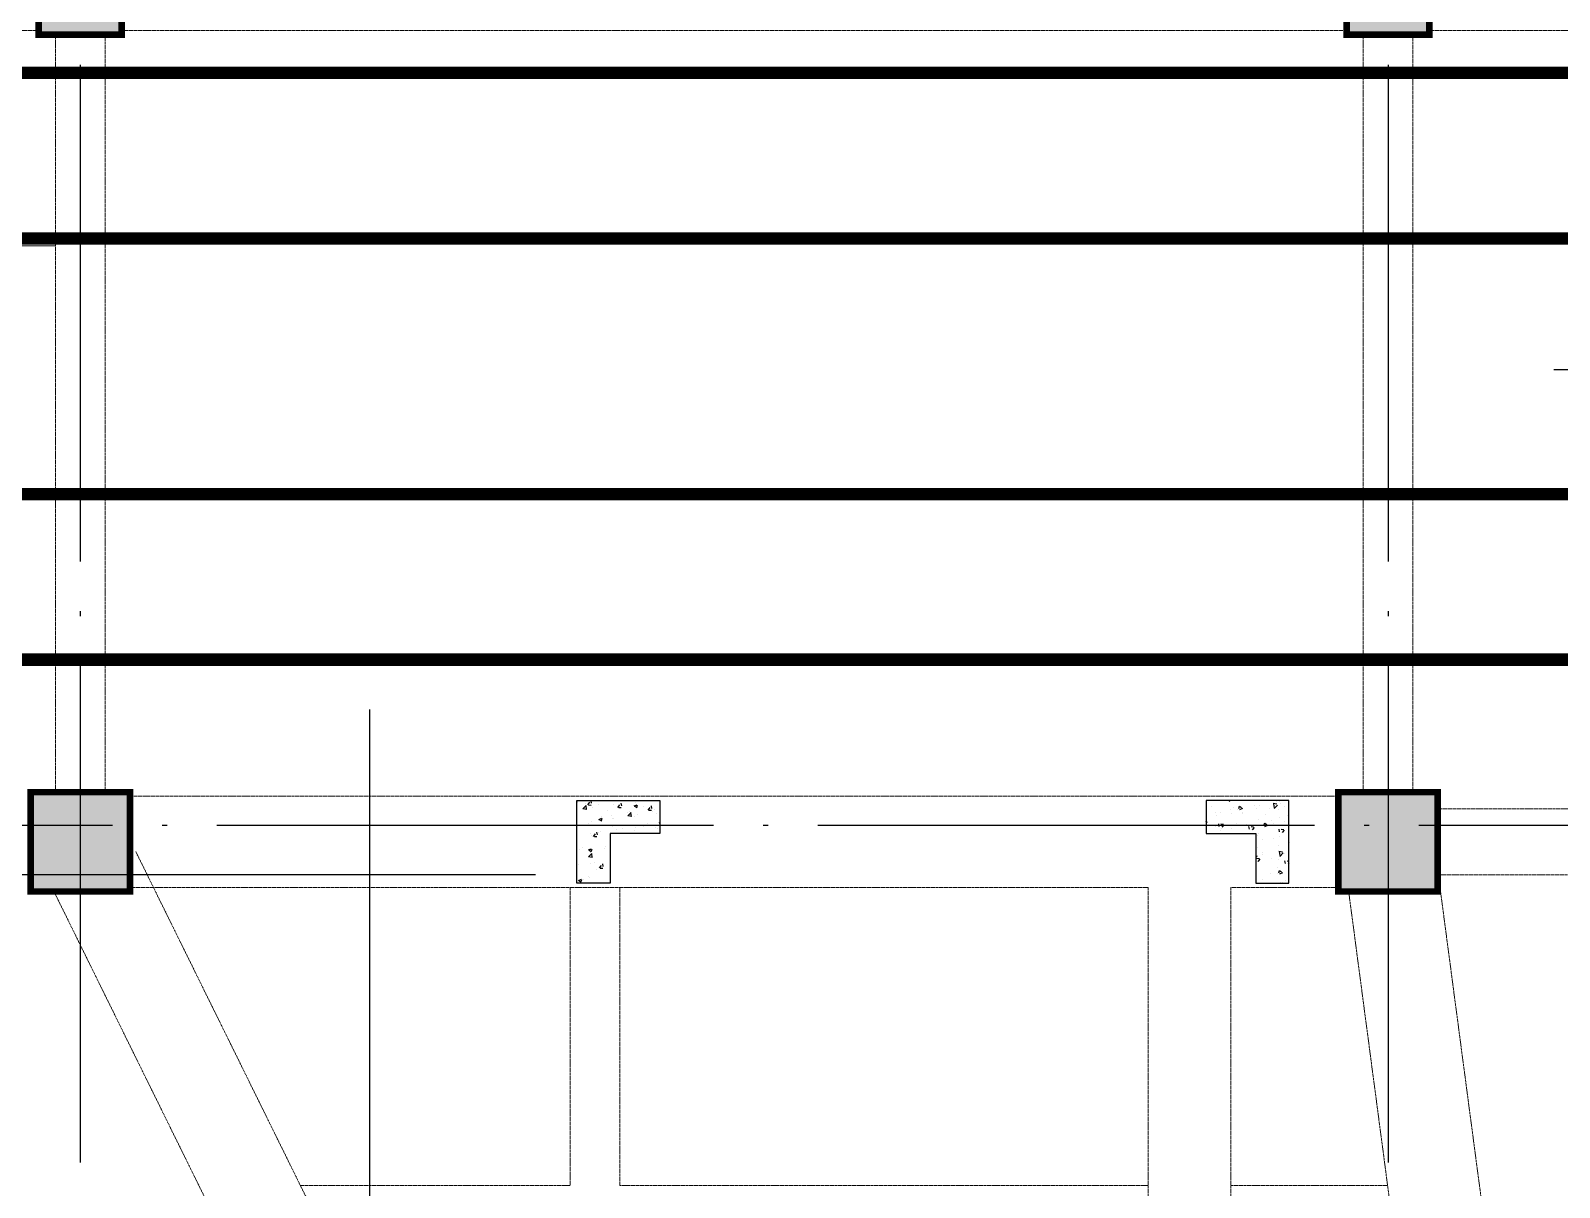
# Model space of a CAD drawing. Extents: x 290727 to 13733020, y 1731457 to 3643100.
# Drawn here: x 592112 to 601347, y 2156142 to 2163130 of the extents above; entities that cross this region are included whole.
import ezdxf

# ---------------------------------------------------------------- set-up
doc = ezdxf.new("R2010")
doc.units = 0
doc.header["$LTSCALE"] = 10
for name, pattern in [('DASHED', [0.75, 0.5, -0.25]), ('DOTE', [2.4200000000000004, 2, -0.2, 0.02, -0.2]), ('虚线', [750, 450, -300])]:
    doc.linetypes.add(name, pattern=pattern)
doc.layers.get('0').update_dxf_attribs({"linetype": 'CONTINUOUS'})
for name, color, linetype in [('BEAM_DASH', 144, 'DASHED'), ('COLU', 2, 'CONTINUOUS'), ('COLUMN', 9, 'CONTINUOUS'), ('DOTE', 8, 'DOTE'), ('DUCT-排烟管', 2, 'CONTINUOUS'), ('PUB_HATCH', 8, 'CONTINUOUS'), ('WALL', 255, 'CONTINUOUS'), ('作业图', 4, 'CONTINUOUS'), ('文字', 4, 'CONTINUOUS'), ('梁上柱', 40, 'CONTINUOUS')]:
    doc.layers.add(name, color=color, linetype=linetype)
doc.layers.add('板加腋边线', color=253, linetype='虚线', lineweight=18)
doc.layers.get('0').off()

# ---------------------------------------------------------------- blocks, each defined once
blk = doc.blocks.new('A$C55C93FC2')
at = {"layer": 'DOTE', "linetype": 'DOTE', "ltscale": 150}
for p, q in [((107484.1350579558, 127235.4713699026), (107484.1350579553, 12199.99773951061)), ((115384.1350579556, 127235.4713699026), (115384.1350579551, 12199.99773951061)), ((10299.45606850734, 31892.35001869779), (252290.8196143163, 31892.35001869872))]:
    blk.add_line(p, q, dxfattribs=at)
blk = doc.blocks.new('_FZH')
blk.add_lwpolyline([(-0.5, -0.5), (0.5, -0.5), (0.5, 0.5), (-0.5, 0.5)], close=True)
at = {"layer": 'PUB_HATCH'}
blk.add_solid([(-0.5, -0.5), (0.5, -0.5), (-0.5, 0.5), (0.5, 0.5)], dxfattribs=at)
blk = doc.blocks.new('车库建筑作业图')
at = {"layer": 'DOTE', "linetype": 'Continuous', "ltscale": 150}
for p, q in [((613462.3759408866, 2161079.787121513), (601312.3761731553, 2161079.787121539)), ((594162.3746723931, 2153679.786987269), (594162.3814583052, 2159029.767852966)), ((595162.3805070866, 2158029.767726154), (591400.5455471511, 2158029.76772615))]:
    blk.add_line(p, q, dxfattribs=at)
at = {"layer": 'COLUMN', "linetype": 'Continuous', "rotation": 270}
for p, xscale, yscale, zscale in [((592412.3761731306, 2163379.787121525), 550, 500, 500), ((600312.3761731305, 2163379.787121524), 550, 500, 500), ((592412.362968056, 2158229.767726208), 600, 600, 600), ((600312.3629680586, 2158229.767726208), 600, 600, 600)]:
    blk.add_blockref('_FZH', p, dxfattribs=dict(at, xscale=xscale, yscale=yscale, zscale=zscale))
at = {"layer": '文字', "linetype": 'Continuous'}
blk.add_blockref('A$C55C93FC2', (484928.2411151752, 2126437.437102827), dxfattribs=at)
blk = doc.blocks.new('A$C7FBF512A')
at = {"layer": 'DUCT-排烟管', "color": 0, "linetype": 'Continuous', "const_width": 75}
for points in [[(105217.4023322463, -103555.0717248712), (78219.8348855339, -103555.0717248712)], [(78219.8348855339, -104555.0717248712), (105217.4023322463, -104555.0717248712)], [(97088.57850534399, -106099.4089923562), (81239.39684583503, -106099.4089923552)], [(81239.39684583503, -107099.4089923552), (97088.57850534399, -107099.4089923562)]]:
    blk.add_lwpolyline(points, dxfattribs=at)
blk = doc.blocks.new('梁图-10.22')
at = {"layer": 'BEAM_DASH', "color": 0, "lineweight": 18}
for p, q in [((-1525974.479177306, 207357.8965630592), (-1518574.479177306, 207357.8965630592)), ((-1518474.479177306, 207332.8965630592), (-1518474.479177306, 202757.8965630536)), ((-1518174.479177306, 202757.8965630536), (-1518174.479177306, 207332.8965630592)), ((-1518074.479177306, 207357.8965630592), (-1510674.479177306, 207357.8965630592)), ((-1510574.479177306, 207332.8965630592), (-1510574.479177306, 202757.8965630536)), ((-1510274.479177306, 202757.8965630536), (-1510274.479177306, 207332.8965630592)), ((-1510174.479177306, 207357.8965630592), (-1502774.479177306, 207357.8965630592)), ((-1515213.983666888, 202732.9473442659), (-1518024.479177306, 202732.9014608148)), ((-1511774.038242242, 202732.9043755312), (-1515213.975742242, 202732.9473442812)), ((-1511121.007137361, 202732.8965630326), (-1511774.038387361, 202732.9043755326)), ((-1510724.479177306, 202732.8965630527), (-1511121.010427306, 202732.8965630527)), ((-1502774.479177306, 202657.8965630527), (-1510124.479177306, 202657.8965630527)), ((-1516919.335973055, 200229.5936845988), (-1517989.873912063, 202401.0953701204)), ((-1510124.479177306, 202287.1879673824), (-1509736.6721522, 199357.9512505592)), ((-1510124.479177306, 202257.8965630527), (-1502774.479177306, 202257.8965630527)), ((-1518483.183490566, 202157.8965630573), (-1517412.633966556, 199986.371378276)), ((-1518024.479177306, 202182.9014607468), (-1515214.005792725, 202182.9473438361)), ((-1515363.979177306, 202182.9448954086), (-1515363.979177306, 200382.9491453608)), ((-1515213.948212995, 202182.9473438994), (-1511874.041677306, 202182.9056246509)), ((-1515063.979177306, 200382.9454706539), (-1515063.979177306, 202182.9454706148)), ((-1511874.041677306, 202182.9056246509), (-1511874.041677306, 200107.9278755588)), ((-1511374.041677306, 202182.8995901621), (-1511121.013717252, 202182.8965630769)), ((-1511374.041677306, 200107.9278755588), (-1511374.041677306, 202182.8995901621)), ((-1511121.010427306, 202182.8965630573), (-1510724.479177306, 202182.8965630573)), ((-1510662.161202411, 202157.8965630573), (-1510274.354177306, 199228.6598462299)), ((-1515363.979177306, 200382.9491453608), (-1516994.948994337, 200382.9687282783)), ((-1511874.041677306, 200382.9056246895), (-1515063.979177306, 200382.9454706539)), ((-1511121.007137361, 200382.896563034), (-1511374.041677306, 200382.8995901975)), ((-1510427.164421006, 200382.8869426311), (-1511121.006614323, 200382.8965630271))]:
    blk.add_line(p, q, dxfattribs=at)
at = {"layer": 'COLU', "color": 0, "const_width": 40}
for points in [[(-1518074.479177306, 207882.8965630499), (-1518574.479177306, 207882.8965630499), (-1518574.479177306, 207332.8965630592), (-1518074.479177306, 207332.8965630592)], [(-1510174.479177306, 207882.8965630499), (-1510674.479177306, 207882.8965630499), (-1510674.479177306, 207332.8965630592), (-1510174.479177306, 207332.8965630592)], [(-1518024.479177306, 202757.8965630499), (-1518624.479177306, 202757.8965630499), (-1518624.479177306, 202157.8965630573), (-1518024.479177306, 202157.8965630573)], [(-1510124.479177306, 202757.8965630499), (-1510724.479177306, 202757.8965630499), (-1510724.479177306, 202157.8965630573), (-1510124.479177306, 202157.8965630573)]]:
    blk.add_lwpolyline(points, close=True, dxfattribs=at)
at = {"layer": 'WALL', "color": 0, "const_width": 40}
blk.add_lwpolyline([(-1460024.345654821, 191257.9512506798), (-1460024.050200275, 186057.9512507399), (-1463373.916677306, 186057.9512507399), (-1463373.916677306, 187907.9512507198), (-1463573.916677306, 187907.9512507198), (-1463573.916677306, 186057.9512507399), (-1470373.511187224, 186057.9512507399), (-1470373.916679582, 187957.9725921825), (-1470573.916675028, 187957.9299092568), (-1470573.511191778, 186057.9512507399), (-1477373.916677306, 186057.9512507399), (-1477373.916677306, 187957.9512507198), (-1477573.916677306, 187957.9512507198), (-1477573.916677306, 186057.9512507399), (-1480923.916677306, 186057.9512507399), (-1480923.916677306, 187957.9512507198), (-1481173.916677306, 187957.9512507198), (-1481173.916677306, 186057.9512507399), (-1481274.162101892, 186057.9512507399), (-1481274.104177353, 187956.9638254745), (-1481524.104177235, 187956.9714510874), (-1481524.162102009, 186057.9512507399), (-1484874.162102275, 186057.9512507399), (-1484874.104177353, 187957.1357007301), (-1485074.10417726, 187957.1418007091), (-1485074.162102368, 186057.9512507399), (-1491874.563007002, 186057.9512507399), (-1491874.041681072, 187957.5253688623), (-1492074.04167354, 187957.5802575769), (-1492074.563014534, 186057.9512507399), (-1498874.161989364, 186057.9512507399), (-1498874.104177355, 187907.7801567074), (-1499074.104177258, 187907.7864072323), (-1499074.16198946, 186057.9512507399), (-1506073.916677306, 186057.9512507399), (-1506073.916677306, 187907.9512507198), (-1506273.916677306, 187907.9512507198), (-1506273.916677306, 186057.9512507399), (-1513073.511187224, 186057.9512507399), (-1513073.916679582, 187957.9725921825), (-1513273.916675028, 187957.9299092568), (-1513273.511191779, 186057.9512507399), (-1520073.916677306, 186057.9512507399), (-1520073.916677306, 187957.9512507198), (-1520273.916677306, 187957.9512507198), (-1520273.916677306, 186057.9512507399), (-1523623.916677306, 186057.9512507399), (-1523623.916677306, 191257.9512506798), (-1520073.916677306, 191257.9512506798), (-1520073.916677306, 191507.9512506784), (-1522323.916677306, 191507.9512506784), (-1522323.916677306, 196357.9512506248), (-1519423.916677306, 196357.9512506248), (-1519423.916677306, 202557.8965630536), (-1525974.479177306, 202557.8965630536)], dxfattribs=at)
at = {"layer": '板加腋边线', "color": 0, "lineweight": 18}
blk.add_line((-1518474.479177306, 206057.8965630573), (-1526074.479177306, 206057.8965630573), dxfattribs=at)
at = {"layer": '梁上柱', "color": 0, "linetype": 'Continuous'}
for p, q in [((-1515323.914121892, 202707.9519713409), (-1514824.049925911, 202707.9518296653)), ((-1515323.914121891, 202207.9518296686), (-1515323.914121892, 202707.9519713409)), ((-1515323.914121892, 202696.3458674611), (-1515322.474531446, 202700.6362521537)), ((-1515288.272123836, 202659.1757459878), (-1515265.682200535, 202655.6721813371)), ((-1515288.005782266, 202656.6021486078), (-1515268.222104427, 202677.220992323)), ((-1515275.293838355, 202655.5069310809), (-1515275.293838355, 202655.5069310809)), ((-1515269.500292941, 202690.2065548259), (-1515269.500292941, 202690.2065548259)), ((-1515265.655658867, 202652.8339120946), (-1515268.461896202, 202676.9562307443)), ((-1515258.392062332, 202681.9635412437), (-1515246.146958368, 202696.556687885)), ((-1515253.366349891, 202681.531011838), (-1515238.184342692, 202680.2027583187)), ((-1515235.58402133, 202690.5662006023), (-1515238.52079939, 202706.4876149436)), ((-1515231.08942446, 202662.8640203364), (-1515231.08942446, 202662.8640203364)), ((-1515193.258599997, 202683.8967122179), (-1515193.258599997, 202683.8967122179)), ((-1515139.703243188, 202649.7781870877), (-1515139.703243188, 202649.7781870877)), ((-1515112.319843586, 202619.5161541947), (-1515112.319843586, 202619.5161541947)), ((-1515100.676494373, 202680.7483109301), (-1515100.676494373, 202680.7483109301)), ((-1515076.207393337, 202666.0244557047), (-1515063.962289372, 202680.617602346)), ((-1515071.182263504, 202665.5919696041), (-1515056.000256305, 202664.2637160849)), ((-1515057.66800483, 202678.1679682252), (-1515057.66800483, 202678.1679682252)), ((-1515053.400182952, 202674.625916326), (-1515056.336961011, 202690.5473306673)), ((-1515017.193044225, 202617.1329701804), (-1514994.603120924, 202613.6294055302)), ((-1515016.926741374, 202614.5598206753), (-1514997.143063535, 202635.17866439)), ((-1515016.121931577, 202632.1808495736), (-1515016.121931577, 202632.1808495736)), ((-1515004.112648021, 202644.049443095), (-1515004.112648021, 202644.049443095)), ((-1514994.576576384, 202610.7916441923), (-1514997.382813719, 202634.913962842)), ((-1514978.110654082, 202675.2825754308), (-1514960.325946957, 202682.1094848695)), ((-1514975.484080042, 202674.2442361647), (-1514962.849547436, 202665.7221363159)), ((-1514972.379437645, 202697.009034792), (-1514972.379437645, 202697.009034792)), ((-1514962.593938244, 202664.94500711), (-1514957.443754526, 202680.2940040696)), ((-1514958.620318644, 202621.861001085), (-1514958.620318644, 202621.861001085)), ((-1514922.077409663, 202672.4392242325), (-1514922.077409663, 202672.4392242325)), ((-1514894.02272434, 202650.0853701658), (-1514881.777620376, 202664.678516807)), ((-1514888.998177117, 202649.6529273707), (-1514873.816169918, 202648.324673851)), ((-1514871.216344574, 202658.6856320496), (-1514874.153122633, 202674.6070463909)), ((-1514868.522052854, 202638.3206991022), (-1514868.522052854, 202638.3206991022)), ((-1514855.708135896, 202653.2997264224), (-1514855.708135896, 202653.2997264224)), ((-1514843.543772695, 202631.4979770342), (-1514843.543772695, 202631.4979770342)), ((-1514824.049925911, 202707.9518296653), (-1514824.049925911, 202507.9519713791)), ((-1511023.91412196, 202707.9519713596), (-1511523.778317942, 202707.951829684)), ((-1511523.778317942, 202707.951829684), (-1511523.778317942, 202507.9519713977)), ((-1511490.873632912, 202669.3380353712), (-1511490.873632912, 202669.3380353712)), ((-1511464.963727308, 202637.9549483103), (-1511464.963727308, 202637.9549483103)), ((-1511463.456455001, 202616.4852482183), (-1511463.456455001, 202616.4852482183)), ((-1511437.318276102, 202635.2195102409), (-1511437.318276102, 202635.2195102409)), ((-1511383.897253393, 202707.9518693304), (-1511383.673611795, 202706.0294539179)), ((-1511377.127630703, 202707.9518712484), (-1511383.133779105, 202701.6921739248)), ((-1511376.532527767, 202652.5656272541), (-1511376.532527767, 202652.5656272541)), ((-1511367.258542991, 202629.1499435967), (-1511367.258542991, 202629.1499435967)), ((-1511355.283037745, 202663.6092913789), (-1511355.283037745, 202663.6092913789)), ((-1511334.550797221, 202655.8392389035), (-1511334.550797221, 202655.8392389035)), ((-1511323.156812192, 202671.9205488032), (-1511328.306995911, 202656.5715518435)), ((-1511303.98289883, 202658.3210958997), (-1511321.767605955, 202651.494186461)), ((-1511308.645380612, 202663.30856515), (-1511321.279913218, 202671.8306649993)), ((-1511303.672226807, 202637.5212409347), (-1511303.672226807, 202637.5212409347)), ((-1511301.727680936, 202629.4907662487), (-1511301.727680936, 202629.4907662487)), ((-1511228.40334638, 202677.9921182869), (-1511228.40334638, 202677.9921182869)), ((-1511219.692442578, 202657.8805473857), (-1511219.692442578, 202657.8805473857)), ((-1511202.62652902, 202674.8832200193), (-1511202.62652902, 202674.8832200193)), ((-1511166.137085769, 202623.7620222559), (-1511166.137085769, 202623.7620222559)), ((-1511143.258431127, 202658.6401177836), (-1511143.258431127, 202658.6401177836)), ((-1511095.485860744, 202685.5484629255), (-1511118.075784045, 202689.0520275761)), ((-1511115.400766647, 202688.1095046652), (-1511112.594529312, 202663.987186016)), ((-1511092.271060374, 202680.2686897069), (-1511112.054738213, 202659.6498459917)), ((-1511096.333639788, 202707.9519508332), (-1511098.735745205, 202705.0892330734)), ((-1511084.101847411, 202652.1518033934), (-1511084.101847411, 202652.1518033934)), ((-1511080.274164994, 202703.4186093207), (-1511080.274164994, 202703.4186093207)), ((-1511074.329472292, 202691.1439438816), (-1511074.329472292, 202691.1439438816)), ((-1511047.060519117, 202671.3048131624), (-1511047.060519117, 202671.3048131624)), ((-1511030.546490602, 202618.0332782632), (-1511030.546490602, 202618.0332782632)), ((-1511023.914121961, 202207.9518296872), (-1511023.91412196, 202707.9519713596)), ((-1515254.878681416, 202571.0080190185), (-1515254.878681416, 202571.0080190185)), ((-1515243.791720277, 202554.7858766681), (-1515243.791720277, 202554.7858766681)), ((-1515234.17802771, 202578.3089814638), (-1515234.17802771, 202578.3089814638)), ((-1515191.527139579, 202593.3596621649), (-1515173.742432454, 202600.1865716036)), ((-1515188.900499658, 202592.3214682294), (-1515176.265967052, 202583.7993683806)), ((-1515176.010429014, 202583.0221493943), (-1515170.860245296, 202598.3711463539)), ((-1515175.90615977, 202611.1448568567), (-1515175.90615977, 202611.1448568567)), ((-1515108.20112511, 202549.0571326753), (-1515108.20112511, 202549.0571326753)), ((-1515106.74950003, 202596.4345100517), (-1515106.74950003, 202596.4345100517)), ((-1515103.765097624, 202596.193272057), (-1515103.765097624, 202596.193272057)), ((-1515082.941594087, 202532.0002747555), (-1515082.941594087, 202532.0002747555)), ((-1515045.887255876, 202540.6645384133), (-1515045.887255876, 202540.6645384133)), ((-1514978.556644146, 202527.8989570457), (-1514978.556644146, 202527.8989570457)), ((-1514975.468040895, 202612.4539959189), (-1514975.468040895, 202612.4539959189)), ((-1514972.610529943, 202543.3283886826), (-1514972.610529943, 202543.3283886826)), ((-1514922.527798407, 202553.1191516044), (-1514922.527798407, 202553.1191516044)), ((-1514897.75807449, 202566.0910294466), (-1514897.75807449, 202566.0910294466)), ((-1514858.941482223, 202561.4904489424), (-1514858.941482223, 202561.4904489424)), ((-1514846.632375946, 202546.9429381611), (-1514846.632375946, 202546.9429381611)), ((-1514837.019934776, 202537.5996446894), (-1514837.019934776, 202537.5996446894)), ((-1514826.495774246, 202573.017056914), (-1514824.04992591, 202573.9559301254)), ((-1511522.061800228, 202581.3857972147), (-1511523.778317942, 202582.5436030319)), ((-1511517.399384327, 202576.3981826338), (-1511523.778317942, 202573.949539437)), ((-1511468.052330558, 202553.3999094372), (-1511468.052330558, 202553.3999094372)), ((-1511448.882119643, 202566.4334382159), (-1511445.945341584, 202550.5120238746)), ((-1511419.066607763, 202562.4443260734), (-1511434.248614962, 202563.7725795927)), ((-1511434.078205501, 202528.9693687786), (-1511434.078205501, 202528.9693687786)), ((-1511415.616557811, 202560.503705557), (-1511427.861661776, 202545.9105589157)), ((-1511427.656655394, 202538.2503814246), (-1511427.656655394, 202538.2503814246)), ((-1511370.491889317, 202537.3406661167), (-1511370.491889317, 202537.3406661167)), ((-1511337.639400471, 202571.2842000308), (-1511337.639400471, 202571.2842000308)), ((-1511279.527474008, 202563.6768724574), (-1511279.527474008, 202563.6768724574)), ((-1511266.698281265, 202550.4931539395), (-1511263.761503206, 202534.5717395982)), ((-1511236.882521376, 202546.5052838395), (-1511252.064528575, 202547.8335373588)), ((-1511233.431888815, 202544.564620018), (-1511245.676992779, 202529.9714733767)), ((-1511210.078093637, 202558.4595429655), (-1511210.078093637, 202558.4595429655)), ((-1511205.715132271, 202590.3281811462), (-1511205.715132271, 202590.3281811462)), ((-1511171.542526042, 202569.6554430039), (-1511176.692709761, 202554.3064460442)), ((-1511152.368018994, 202556.0555773829), (-1511170.152726119, 202549.2286679442)), ((-1511157.030989343, 202561.0433669635), (-1511169.665521949, 202569.5654668123)), ((-1511131.398292622, 202589.1033634907), (-1511131.398292622, 202589.1033634907)), ((-1511113.880181627, 202571.1242383444), (-1511113.880181627, 202571.1242383444)), ((-1511084.514442887, 202534.5528696636), (-1511081.577664828, 202518.6314553223)), ((-1511077.418075543, 202606.588905008), (-1511077.418075543, 202606.588905008)), ((-1511070.536048468, 202533.3333918517), (-1511070.536048468, 202533.3333918517)), ((-1511054.698434989, 202530.5662416057), (-1511069.880442188, 202531.8944951254)), ((-1511051.247219818, 202528.6255344795), (-1511063.492323783, 202514.0323878382)), ((-1511050.293865443, 202579.4955356824), (-1511050.293865443, 202579.4955356824)), ((-1515242.725822281, 202510.9642820386), (-1515242.725822281, 202510.9642820386)), ((-1515237.266630961, 202493.7539425902), (-1515237.266630961, 202493.7539425902)), ((-1515223.148640911, 202490.9066960076), (-1515210.903536947, 202505.4998426493)), ((-1515218.123523915, 202490.4743689559), (-1515202.941516716, 202489.1461154362)), ((-1515200.342684618, 202499.5092285057), (-1515203.279462677, 202515.4306428474)), ((-1515194.016437262, 202515.2380473795), (-1515194.016437262, 202515.2380473795)), ((-1515179.139506097, 202519.3355793767), (-1515179.139506097, 202519.3355793767)), ((-1515149.761256598, 202431.8196999375), (-1515149.761256598, 202431.8196999375)), ((-1515123.914121891, 202507.9519713791), (-1515123.914121891, 202207.9518296686)), ((-1514824.049925911, 202507.9519713791), (-1515123.914121891, 202507.9519713791)), ((-1515106.853700874, 202511.6382331834), (-1515106.853700874, 202511.6382331834)), ((-1511523.778317942, 202507.9519713977), (-1511223.914121961, 202507.9519713977)), ((-1511223.914121961, 202507.9519713977), (-1511223.914121961, 202207.9518296872)), ((-1511218.665229854, 202507.9069008189), (-1511218.665229854, 202507.9069008189)), ((-1511215.599098913, 202493.9688162031), (-1511215.599098913, 202493.9688162031)), ((-1511208.803735522, 202505.7731422731), (-1511208.803735522, 202505.7731422731)), ((-1511180.699844137, 202470.9436635263), (-1511180.699844137, 202470.9436635263)), ((-1511117.113527953, 202479.3149608644), (-1511117.113527953, 202479.3149608644)), ((-1511083.595282044, 202437.4788272618), (-1511083.595282044, 202437.4788272618)), ((-1511080.506678793, 202522.0338661349), (-1511080.506678793, 202522.0338661349)), ((-1511080.008503746, 202488.2400722103), (-1511080.008503746, 202488.2400722103)), ((-1511023.914121961, 202455.5112868436), (-1511025.07842361, 202452.0413402449)), ((-1515309.545484791, 202410.7837072206), (-1515309.545484791, 202410.7837072206)), ((-1515293.253733421, 202424.9926706147), (-1515293.253733421, 202424.9926706147)), ((-1515254.597650039, 202369.7078523203), (-1515232.007726738, 202366.2042876696)), ((-1515254.330875449, 202367.1336960956), (-1515234.547197609, 202387.7525398107)), ((-1515253.328745241, 202409.1712303818), (-1515235.544038116, 202415.998139821)), ((-1515250.702528006, 202408.1335021071), (-1515238.0679954, 202399.6114022583)), ((-1515245.959168607, 202419.1550045586), (-1515245.959168607, 202419.1550045586)), ((-1515245.14056489, 202400.92280155), (-1515245.14056489, 202400.92280155)), ((-1515240.355234212, 202409.1989037171), (-1515240.355234212, 202409.1989037171)), ((-1515239.698376612, 202390.874145485), (-1515239.698376612, 202390.874145485)), ((-1515237.812633634, 202398.8341858787), (-1515232.662449916, 202414.1831828384)), ((-1515231.980810851, 202363.3660883023), (-1515234.787048185, 202387.488406952)), ((-1515157.663138254, 202419.263926622), (-1515157.663138254, 202419.263926622)), ((-1511218.833017691, 202376.8554008412), (-1511223.914121962, 202380.2826489471)), ((-1511214.169624656, 202371.8671456003), (-1511223.914121961, 202368.1265835455)), ((-1511201.6396954, 202355.4486409575), (-1511216.821702599, 202356.7768944767)), ((-1511211.892338772, 202421.2181034), (-1511211.892338772, 202421.2181034)), ((-1511198.188467393, 202353.5077747824), (-1511210.433571357, 202338.9146281411)), ((-1511184.096980835, 202393.2477617897), (-1511184.096980835, 202393.2477617897)), ((-1511183.933190464, 202379.1343860459), (-1511183.933190464, 202379.1343860459)), ((-1511130.541624026, 202359.1292366595), (-1511130.541624026, 202359.1292366595)), ((-1511086.683885294, 202352.9237883892), (-1511086.683885294, 202352.9237883892)), ((-1511061.811386948, 202396.080569258), (-1511084.401310249, 202399.5841339082)), ((-1511081.72591863, 202398.641680873), (-1511078.919681296, 202374.5193622238)), ((-1511081.022923845, 202381.7809649594), (-1511081.022923845, 202381.7809649594)), ((-1511058.596153556, 202390.8002371946), (-1511078.379831395, 202370.1813934799)), ((-1511049.273106175, 202343.4958975669), (-1511046.336328115, 202327.5744832256)), ((-1511048.506385668, 202387.519017797), (-1511048.506385668, 202387.519017797)), ((-1511023.914121961, 202339.899668063), (-1511034.637616212, 202340.8378522433)), ((-1515312.778831117, 202318.9744297406), (-1515312.778831117, 202318.9744297406)), ((-1515255.627440266, 202249.3703746605), (-1515255.627440266, 202249.3703746605)), ((-1515243.443837462, 202324.643864844), (-1515243.443837462, 202324.643864844)), ((-1515216.580919108, 202331.6391251194), (-1515216.580919108, 202331.6391251194)), ((-1515208.196258534, 202290.1530910716), (-1515208.196258534, 202290.1530910716)), ((-1515187.905219489, 202299.8498507715), (-1515175.660115525, 202314.4429974132)), ((-1515182.880697939, 202299.4177260739), (-1515167.69869074, 202298.0894725542)), ((-1515165.101347906, 202308.4522564095), (-1515168.038125965, 202324.3736707508)), ((-1511218.069545273, 202252.1080256565), (-1511218.069545273, 202252.1080256565)), ((-1511214.980942023, 202336.6630645269), (-1511214.980942023, 202336.6630645269)), ((-1511132.147051473, 202267.4657191294), (-1511132.147051473, 202267.4657191294)), ((-1511090.339057293, 202300.0726880766), (-1511090.339057293, 202300.0726880766)), ((-1511089.772488545, 202268.3687495156), (-1511089.772488545, 202268.3687495156)), ((-1511081.730444512, 202283.2023736886), (-1511086.880628231, 202267.8533767289)), ((-1511062.554744821, 202269.6016270835), (-1511080.339451946, 202262.7747176448)), ((-1511067.218626422, 202274.5902026547), (-1511079.853159027, 202283.1123025035)), ((-1511023.914121961, 202328.1415327173), (-1511028.248902361, 202322.9755426021)), ((-1515123.914121891, 202207.9518296686), (-1515323.914121891, 202207.9518296686)), ((-1515315.130350902, 202224.982798602), (-1515297.345643777, 202231.8097080416)), ((-1515312.504556353, 202223.9455359881), (-1515299.870023748, 202215.4234361392)), ((-1515299.614838254, 202214.6462223656), (-1515294.464654536, 202229.9952193252)), ((-1515283.400581618, 202231.4585503046), (-1515283.400581618, 202231.4585503046)), ((-1515246.532440713, 202240.0888259741), (-1515246.532440713, 202240.0888259741)), ((-1511223.914121961, 202207.9518296872), (-1511023.914121961, 202207.9518296872)), ((-1511180.00363717, 202229.3360306104), (-1511180.00363717, 202229.3360306104)), ((-1511071.284807319, 202211.6957474942), (-1511071.284807319, 202211.6957474942)), ((-1511060.960807794, 202212.5568086407), (-1511060.960807794, 202212.5568086407)), ((-1511044.413042003, 202223.6072866176), (-1511044.413042003, 202223.6072866176))]:
    blk.add_line(p, q, dxfattribs=at)

msp = doc.modelspace()

# ---------------------------------------------------------------- block references
at = {"layer": '作业图', "color": 8, "linetype": 'ByBlock', "extrusion": (8.375082255434633e-20, 6.906956049514209e-07, 0.9999999999997616)}
msp.add_blockref('梁图-10.22', (2110736.317229423, 1955771.835862295, -0.471097132047975), dxfattribs=at)
at = {"layer": '作业图', "linetype": 'Continuous'}
msp.add_blockref('车库建筑作业图', (0, 0), dxfattribs=at)
at = {"layer": '文字', "color": 8}
msp.add_blockref('A$C7FBF512A', (505573.5976677537, 2266429.196113881), dxfattribs=at)

doc.saveas('drawing.dxf')
